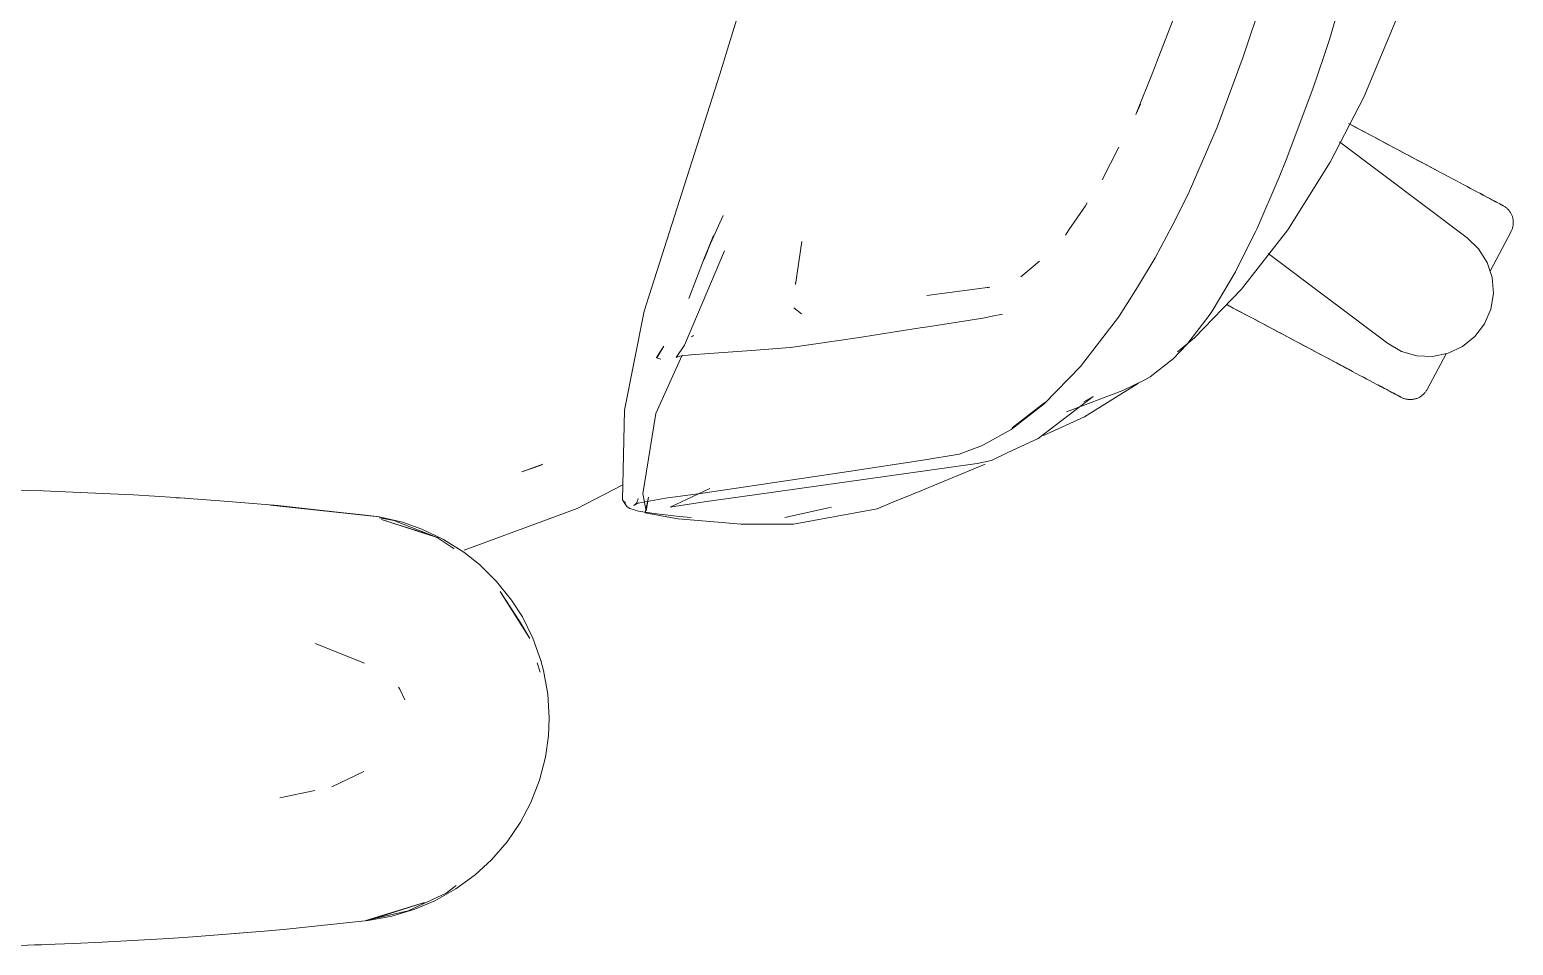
# Model space of a CAD drawing. Header units: millimetres. Extents: x 79795 to 317870, y -36033 to 97293.
# Drawn here: x 176546.5 to 176860.9, y 10111.4 to 10305.5 of the extents above; entities that cross this region are included whole.
import ezdxf

# ---------------------------------------------------------------- set-up
doc = ezdxf.new("R2010")
doc.units = ezdxf.units.MM
doc.header["$MEASUREMENT"] = 0
doc.layers.add('G-IMPT', color=8, linetype='CONTINUOUS', lineweight=9)
doc.layers.add('I-FURN', color=8, linetype='CONTINUOUS', lineweight=9)

msp = doc.modelspace()

# ---------------------------------------------------------------- linework, layer by layer
at = {"layer": 'G-IMPT'}
for p, q in [((176821.91, 10303.42), (176830.85, 10334.25)), ((176701.89, 10326.06), (176692.71, 10296.09)), ((176792.01, 10316.03), (176785.3, 10298.58)), ((176803.6, 10299.77), (176808.61, 10314.69)), ((176836.7, 10309.17), (176829.18, 10291.2)), ((176821.91, 10303.42), (176820.71, 10299.82)), ((176785.3, 10298.58), (176784.64, 10296.85)), ((176803.6, 10299.77), (176798.14, 10284.89)), ((176818.37, 10293), (176820.71, 10299.82)), ((176692.71, 10296.09), (176676.72, 10245.84)), ((176784.64, 10296.85), (176780.91, 10287.53)), ((176818.37, 10293), (176812.77, 10277.92)), ((176780.91, 10287.53), (176781.91, 10289.77)), ((176829.18, 10291.2), (176822.09, 10277.42)), ((176798.14, 10284.89), (176791.97, 10270.67)), ((176773.74, 10273.69), (176777.28, 10280.66)), ((176811.29, 10274.24), (176812.77, 10277.92)), ((176822.09, 10277.42), (176813.12, 10263.13)), ((176806.52, 10263.28), (176811.29, 10274.24)), ((176788.58, 10263.94), (176791.97, 10270.67)), ((176766.71, 10263.08), (176770.21, 10268.22)), ((176770.21, 10268.22), (176770.6, 10268.8)), ((176690.42, 10259.41), (176693.47, 10266.12)), ((176788.58, 10263.94), (176785.01, 10257.15)), ((176689.39, 10256.82), (176691.42, 10261.94)), ((176691.42, 10261.93), (176689.39, 10256.82)), ((176689.4, 10257.03), (176691.42, 10261.93)), ((176766.71, 10263.08), (176765.96, 10261.98)), ((176802.3, 10254.83), (176806.3, 10262.84)), ((176813.12, 10263.13), (176803.31, 10250.53)), ((176806.52, 10263.28), (176806.3, 10262.84)), ((176685.26, 10238.69), (176693.7, 10258.67)), ((176708.75, 10251.5), (176710.15, 10260.66)), ((176689.4, 10257.03), (176686.15, 10248.56)), ((176760.44, 10256.45), (176756.53, 10253.11)), ((176781.24, 10250.92), (176785.01, 10257.15)), ((176802.3, 10254.83), (176801.99, 10254.23)), ((176708.75, 10251.5), (176708.8, 10251.85)), ((176801.99, 10254.23), (176797.26, 10246.23)), ((176736.59, 10249.17), (176749.94, 10250.95)), ((176749.94, 10250.95), (176749.47, 10250.81)), ((176781.24, 10250.92), (176777.36, 10244.82)), ((176793.35, 10240.23), (176803.31, 10250.53)), ((176672.53, 10224.89), (176676.72, 10245.84)), ((176708.4, 10246.55), (176710.04, 10245.27)), ((176752.63, 10245.25), (176750.46, 10244.79)), ((176796.4, 10244.94), (176797.26, 10246.23)), ((176721.81, 10240.2), (176735.17, 10242.32)), ((176735.17, 10242.32), (176735.68, 10242.4)), ((176736.29, 10242.49), (176735.68, 10242.4)), ((176736.29, 10242.49), (176748.01, 10244.3)), ((176748.01, 10244.3), (176748.48, 10244.37)), ((176750.46, 10244.79), (176748.48, 10244.37)), ((176769.17, 10234.13), (176777.19, 10244.57)), ((176777.36, 10244.82), (176777.19, 10244.57)), ((176791.68, 10238.81), (176796.4, 10244.94)), ((176686.71, 10240.41), (176687.15, 10240.68)), ((176721.81, 10240.2), (176707.74, 10238.17)), ((176788.79, 10235.79), (176791.68, 10238.81)), ((176793.35, 10240.23), (176789.68, 10237.23)), ((176679.16, 10224.19), (176684.77, 10236.54)), ((176679.3, 10236.02), (176680.89, 10238.48)), ((176679.3, 10236.02), (176679.36, 10236)), ((176680.89, 10238.48), (176679.36, 10236)), ((176679.36, 10236), (176680.85, 10238.47)), ((176680.23, 10235.72), (176679.36, 10236)), ((176683.5, 10236.02), (176685.26, 10238.69)), ((176684.22, 10236.31), (176683.5, 10236.02)), ((176684.22, 10236.31), (176684.24, 10236.31)), ((176686.62, 10236.61), (176684.24, 10236.31)), ((176686.62, 10236.61), (176686.7, 10236.61)), ((176690.57, 10236.91), (176686.7, 10236.61)), ((176698.43, 10237.47), (176690.57, 10236.91)), ((176699.42, 10237.54), (176698.43, 10237.47)), ((176707.66, 10238.16), (176699.42, 10237.54)), ((176707.66, 10238.16), (176707.74, 10238.17)), ((176783.92, 10231.93), (176788.79, 10235.79)), ((176769.17, 10234.13), (176761.43, 10226.23)), ((176769.98, 10223.5), (176781.43, 10230.62)), ((176780.35, 10230.14), (176778.12, 10229.07)), ((176782.79, 10231.31), (176780.35, 10230.14)), ((176783.92, 10231.93), (176782.79, 10231.31)), ((176754.47, 10220.81), (176761.43, 10226.23)), ((176761.64, 10226.54), (176754.69, 10221.14)), ((176761.64, 10226.54), (176758.07, 10223.73)), ((176771.87, 10227.79), (176760.17, 10218.85)), ((176766.22, 10224.56), (176778.12, 10229.07)), ((176771.87, 10227.79), (176769.84, 10226.63)), ((176672.53, 10224.89), (176672.14, 10205.9)), ((176679.16, 10224.19), (176676.44, 10207.14)), ((176754.69, 10221.14), (176758.07, 10223.73)), ((176761.35, 10219.52), (176769.98, 10223.5)), ((176754.47, 10220.81), (176748.63, 10217.52)), ((176743.42, 10215.56), (176748.21, 10217.31)), ((176748.63, 10217.52), (176748.21, 10217.31)), ((176753.65, 10215.81), (176760.17, 10218.85)), ((176700.07, 10206.92), (176747.29, 10213.59)), ((176719.98, 10211.86), (176735.75, 10214.26)), ((176743.42, 10215.56), (176735.75, 10214.26)), ((176747.29, 10213.59), (176750.28, 10214.24)), ((176753.65, 10215.81), (176750.28, 10214.24)), ((176655.27, 10213.43), (176650.8, 10211.8)), ((176650.8, 10211.8), (176654.68, 10213.17)), ((176655.27, 10213.43), (176654.68, 10213.17)), ((176689.11, 10207.31), (176719.98, 10211.86)), ((176748.95, 10213.43), (176733.27, 10206.96)), ((176537.04, 10208.05), (176549.35, 10207.76)), ((176557.23, 10207.46), (176549.35, 10207.76)), ((176557.23, 10207.46), (176568.54, 10206.92)), ((176672.21, 10209.09), (176664.3, 10204.95)), ((176681.26, 10206.2), (176689.11, 10207.31)), ((176682.23, 10204.29), (176690.63, 10208.28)), ((176577.41, 10206.36), (176568.54, 10206.92)), ((176577.41, 10206.36), (176587.69, 10205.63)), ((176579.45, 10206.23), (176577.55, 10206.32)), ((176579.45, 10206.23), (176580.87, 10206.09)), ((176599.09, 10204.65), (176587.69, 10205.63)), ((176620.53, 10202.3), (176597.57, 10204.75)), ((176597.57, 10204.75), (176617.71, 10202.63)), ((176620.53, 10202.3), (176599.09, 10204.65)), ((176664.3, 10204.95), (176662.54, 10204.03)), ((176672.14, 10205.9), (176672.75, 10204.87)), ((176672.62, 10205.49), (176672.75, 10204.87)), ((176672.62, 10205.49), (176672.73, 10204.94)), ((176672.75, 10204.87), (176672.73, 10204.94)), ((176673.12, 10204.37), (176672.75, 10204.87)), ((176673.66, 10204.05), (176673.12, 10204.37)), ((176675.61, 10205.26), (176674.51, 10204.7)), ((176675.01, 10205.09), (176674.51, 10204.7)), ((176674.99, 10205.09), (176681.26, 10206.2)), ((176675.61, 10205.26), (176674.99, 10205.09)), ((176675.01, 10205.09), (176675.33, 10205.63)), ((176675.41, 10206.13), (176675.33, 10205.63)), ((176677.13, 10203.56), (176676.44, 10207.14)), ((176677.62, 10206.43), (176676.89, 10203.15)), ((176677.62, 10206.43), (176677.13, 10203.56)), ((176682.23, 10204.29), (176683.09, 10204.43)), ((176688.11, 10205.26), (176683.09, 10204.43)), ((176688.11, 10205.26), (176689.41, 10205.48)), ((176700.07, 10206.92), (176689.41, 10205.48)), ((176706.49, 10202.15), (176715.79, 10204.19)), ((176715.79, 10204.19), (176716.37, 10204.34)), ((176726.05, 10203.97), (176729.91, 10205.57)), ((176733.27, 10206.96), (176729.91, 10205.57)), ((176620.53, 10202.3), (176617.71, 10202.63)), ((176620.53, 10202.3), (176625.49, 10201.14)), ((176620.6, 10202.08), (176623.66, 10201.5)), ((176632.88, 10197.9), (176621.03, 10201.71)), ((176630.17, 10198.8), (176621.03, 10201.71)), ((176623.66, 10201.5), (176632.88, 10197.9)), ((176629.62, 10199.69), (176625.49, 10201.14)), ((176638.57, 10195.23), (176656.57, 10201.84)), ((176656.57, 10201.84), (176662.54, 10204.03)), ((176673.66, 10204.05), (176675.52, 10203.5)), ((176678.8, 10202.97), (176675.52, 10203.5)), ((176679.21, 10202.71), (176676.89, 10203.15)), ((176678.8, 10202.97), (176679.42, 10202.89)), ((176683.46, 10201.9), (176679.21, 10202.71)), ((176679.42, 10202.89), (176684.1, 10202.37)), ((176683.93, 10201.85), (176683.46, 10201.9)), ((176683.93, 10201.85), (176693.26, 10201.05)), ((176684.1, 10202.37), (176686.69, 10202.16)), ((176693.26, 10201.05), (176697.21, 10200.71)), ((176708.35, 10200.74), (176726.05, 10203.97)), ((176634.2, 10197.5), (176629.62, 10199.69)), ((176632.88, 10197.9), (176630.17, 10198.8)), ((176632.88, 10197.9), (176636.46, 10195.47)), ((176701.38, 10200.71), (176697.21, 10200.71)), ((176708.35, 10200.74), (176701.38, 10200.71)), ((176634.2, 10197.5), (176638.53, 10194.77)), ((176641.84, 10192.15), (176638.53, 10194.77)), ((176645.44, 10188.6), (176641.84, 10192.15)), ((176645.44, 10188.6), (176648.63, 10184.63)), ((176652.49, 10176.47), (176646.17, 10186.42)), ((176650.33, 10180.15), (176646.17, 10186.42)), ((176650.9, 10181.08), (176648.63, 10184.63)), ((176652.49, 10176.47), (176650.33, 10180.15)), ((176653.14, 10176.57), (176650.9, 10181.08)), ((176653.14, 10176.57), (176654.85, 10171.8)), ((176607.01, 10175.4), (176617.43, 10171.25)), ((176654.05, 10171.36), (176654.67, 10169.33)), ((176655.41, 10169.67), (176654.85, 10171.8)), ((176656.29, 10164.72), (176655.41, 10169.67)), ((176624.96, 10165.73), (176624.66, 10166.18)), ((176625.97, 10163.5), (176624.96, 10165.73)), ((176656.59, 10159.68), (176656.29, 10164.72)), ((176656.59, 10159.68), (176656.42, 10155.83)), ((176655.77, 10151.32), (176656.42, 10155.83)), ((176655.77, 10151.32), (176654.51, 10146.45)), ((176617.34, 10148.3), (176610.56, 10145.03)), ((176652.67, 10141.74), (176654.51, 10146.45)), ((176599.51, 10142.7), (176606.94, 10144.27)), ((176650.48, 10137.58), (176652.67, 10141.74)), ((176650.48, 10137.58), (176647.65, 10133.41)), ((176647.65, 10133.41), (176644.33, 10129.57)), ((176640.89, 10126.41), (176644.33, 10129.57)), ((176640.89, 10126.41), (176636.81, 10123.41)), ((176626.68, 10118.77), (176634.74, 10122.51)), ((176632.37, 10120.9), (176636.81, 10123.41)), ((176636.85, 10124.1), (176634.74, 10122.51)), ((176617.71, 10116.73), (176630.17, 10120.56)), ((176630.17, 10120.56), (176621.03, 10117.64)), ((176632.37, 10120.9), (176628.13, 10119.09)), ((176600.3, 10114.82), (176618.22, 10116.73)), ((176617.71, 10116.73), (176621.03, 10117.64)), ((176618.22, 10116.73), (176623.27, 10117.62)), ((176626.68, 10118.77), (176618.28, 10116.86)), ((176628.13, 10119.09), (176623.27, 10117.62)), ((176581.11, 10113.23), (176576.02, 10112.9)), ((176581.11, 10113.23), (176596.17, 10114.48)), ((176589.29, 10113.88), (176590.97, 10114.05)), ((176596.17, 10114.48), (176600.3, 10114.82)), ((176555.86, 10111.84), (176544.1, 10111.45)), ((176549.04, 10111.59), (176547.54, 10111.57)), ((176550.97, 10111.7), (176549.04, 10111.59)), ((176555.86, 10111.84), (176561.88, 10112.09)), ((176576.02, 10112.9), (176561.88, 10112.09))]:
    msp.add_line(p, q, dxfattribs=at)
at = {"layer": 'I-FURN'}
for p, q in [((176826.91, 10285.14), (176825.95, 10285.65)), ((176826.39, 10285.41), (176827.36, 10284.9)), ((176827.88, 10284.62), (176826.91, 10285.14)), ((176827.36, 10284.9), (176828.34, 10284.38)), ((176828.87, 10284.09), (176827.88, 10284.62)), ((176828.34, 10284.38), (176829.32, 10283.85)), ((176829.86, 10283.57), (176828.87, 10284.09)), ((176829.32, 10283.85), (176830.32, 10283.32)), ((176830.86, 10283.04), (176829.86, 10283.57)), ((176830.32, 10283.32), (176831.32, 10282.79)), ((176831.86, 10282.51), (176830.86, 10283.04)), ((176831.32, 10282.79), (176832.32, 10282.26)), ((176824.02, 10281.79), (176851.08, 10261.4)), ((176832.86, 10281.97), (176831.86, 10282.51)), ((176832.32, 10282.26), (176833.32, 10281.73)), ((176833.87, 10281.44), (176832.86, 10281.97)), ((176833.32, 10281.73), (176834.33, 10281.19)), ((176834.87, 10280.9), (176833.87, 10281.44)), ((176834.33, 10281.19), (176835.33, 10280.66)), ((176835.87, 10280.37), (176834.87, 10280.9)), ((176835.33, 10280.66), (176836.33, 10280.12)), ((176836.87, 10279.84), (176835.87, 10280.37)), ((176836.33, 10280.12), (176837.33, 10279.59)), ((176837.87, 10279.31), (176836.87, 10279.84)), ((176837.33, 10279.59), (176838.32, 10279.07)), ((176838.85, 10278.78), (176837.87, 10279.31)), ((176838.32, 10279.07), (176839.31, 10278.54)), ((176839.83, 10278.26), (176838.85, 10278.78)), ((176839.31, 10278.54), (176840.28, 10278.03)), ((176840.8, 10277.75), (176839.83, 10278.26)), ((176840.28, 10278.03), (176841.24, 10277.51)), ((176841.76, 10277.24), (176840.8, 10277.75)), ((176841.24, 10277.51), (176842.2, 10277.01)), ((176842.7, 10276.74), (176841.76, 10277.24)), ((176842.2, 10277.01), (176843.13, 10276.51)), ((176843.63, 10276.24), (176842.7, 10276.74)), ((176843.13, 10276.51), (176844.06, 10276.02)), ((176844.55, 10275.76), (176843.63, 10276.24)), ((176844.06, 10276.02), (176844.96, 10275.54)), ((176845.44, 10275.28), (176844.55, 10275.76)), ((176846.32, 10274.81), (176845.44, 10275.28)), ((176847.18, 10274.36), (176846.32, 10274.81)), ((176848.01, 10273.92), (176847.18, 10274.36)), ((176848.82, 10273.48), (176848.01, 10273.92)), ((176849.61, 10273.07), (176848.82, 10273.48)), ((176850.37, 10272.66), (176849.61, 10273.07)), ((176851.11, 10272.27), (176850.37, 10272.66)), ((176851.82, 10271.89), (176851.11, 10272.27)), ((176852.49, 10271.53), (176851.82, 10271.89)), ((176853.14, 10271.19), (176852.49, 10271.53)), ((176853.76, 10270.86), (176853.14, 10271.19)), ((176854.34, 10270.55), (176853.76, 10270.86)), ((176854.03, 10270.72), (176854.6, 10270.41)), ((176854.89, 10270.26), (176854.34, 10270.55)), ((176854.6, 10270.41), (176855.13, 10270.13)), ((176855.41, 10269.98), (176854.89, 10270.26)), ((176855.13, 10270.13), (176855.64, 10269.86)), ((176855.89, 10269.73), (176855.41, 10269.98)), ((176855.64, 10269.86), (176856.1, 10269.61)), ((176856.34, 10269.49), (176855.89, 10269.73)), ((176856.1, 10269.61), (176856.53, 10269.39)), ((176856.75, 10269.27), (176856.34, 10269.49)), ((176856.53, 10269.39), (176856.92, 10269.18)), ((176857.12, 10269.07), (176856.75, 10269.27)), ((176856.92, 10269.18), (176857.28, 10268.99)), ((176857.46, 10268.89), (176857.12, 10269.07)), ((176857.28, 10268.99), (176857.6, 10268.82)), ((176857.75, 10268.74), (176857.46, 10268.89)), ((176857.6, 10268.82), (176857.88, 10268.67)), ((176858.01, 10268.6), (176857.75, 10268.74)), ((176857.88, 10268.67), (176858.12, 10268.54)), ((176858.23, 10268.48), (176858.01, 10268.6)), ((176858.12, 10268.54), (176858.32, 10268.44)), ((176858.41, 10268.39), (176858.23, 10268.48)), ((176858.32, 10268.44), (176858.48, 10268.35)), ((176858.55, 10268.31), (176858.41, 10268.39)), ((176858.48, 10268.35), (176858.6, 10268.28)), ((176858.65, 10268.26), (176858.55, 10268.31)), ((176858.6, 10268.28), (176858.68, 10268.24)), ((176858.71, 10268.23), (176858.65, 10268.26)), ((176858.68, 10268.24), (176858.73, 10268.22)), ((176858.73, 10268.22), (176858.71, 10268.23)), ((176858.73, 10268.22), (176858.87, 10268.14)), ((176858.73, 10268.22), (176858.73, 10268.22)), ((176858.87, 10268.14), (176859.01, 10268.05)), ((176859.01, 10268.05), (176859.14, 10267.96)), ((176859.14, 10267.96), (176859.27, 10267.87)), ((176859.27, 10267.87), (176859.4, 10267.77)), ((176859.4, 10267.77), (176859.52, 10267.66)), ((176859.52, 10267.66), (176859.64, 10267.55)), ((176859.64, 10267.55), (176859.76, 10267.44)), ((176859.76, 10267.44), (176859.86, 10267.32)), ((176859.86, 10267.32), (176859.97, 10267.2)), ((176859.97, 10267.2), (176860.07, 10267.07)), ((176860.07, 10267.07), (176860.16, 10266.94)), ((176860.16, 10266.94), (176860.25, 10266.8)), ((176860.25, 10266.8), (176860.33, 10266.67)), ((176860.33, 10266.67), (176860.41, 10266.53)), ((176860.41, 10266.53), (176860.48, 10266.38)), ((176860.48, 10266.38), (176860.55, 10266.23)), ((176860.55, 10266.23), (176860.61, 10266.08)), ((176860.61, 10266.08), (176860.66, 10265.93)), ((176860.66, 10265.93), (176860.71, 10265.78)), ((176860.71, 10265.78), (176860.75, 10265.62)), ((176860.75, 10265.62), (176860.79, 10265.47)), ((176860.79, 10263.86), (176860.76, 10263.71)), ((176860.79, 10265.47), (176860.82, 10265.31)), ((176860.82, 10264.02), (176860.79, 10263.86)), ((176860.82, 10265.31), (176860.84, 10265.15)), ((176860.84, 10264.18), (176860.82, 10264.02)), ((176860.84, 10265.15), (176860.86, 10264.99)), ((176860.86, 10264.34), (176860.84, 10264.18)), ((176860.86, 10264.99), (176860.87, 10264.83)), ((176860.87, 10264.5), (176860.86, 10264.34)), ((176860.87, 10264.83), (176860.87, 10264.67)), ((176860.87, 10264.67), (176860.87, 10264.5)), ((176851.08, 10261.4), (176853.51, 10259.06)), ((176855.93, 10254.36), (176860.4, 10262.76)), ((176860.42, 10262.8), (176860.4, 10262.76)), ((176860.49, 10262.95), (176860.42, 10262.8)), ((176860.56, 10263.1), (176860.49, 10262.95)), ((176860.61, 10263.24), (176860.56, 10263.1)), ((176860.67, 10263.4), (176860.61, 10263.24)), ((176860.72, 10263.55), (176860.67, 10263.4)), ((176860.76, 10263.71), (176860.72, 10263.55)), ((176834.24, 10239.05), (176808.93, 10258.12)), ((176853.51, 10259.06), (176855.31, 10256.2)), ((176855.31, 10256.2), (176856.38, 10253)), ((176856.38, 10253), (176856.64, 10249.64)), ((176856.64, 10249.64), (176856.1, 10246.31)), ((176800.15, 10247.27), (176801.05, 10246.79)), ((176801.54, 10246.53), (176800.63, 10247.01)), ((176801.05, 10246.79), (176801.96, 10246.3)), ((176802.46, 10246.04), (176801.54, 10246.53)), ((176801.96, 10246.3), (176802.89, 10245.81)), ((176803.4, 10245.54), (176802.46, 10246.04)), ((176802.89, 10245.81), (176803.83, 10245.31)), ((176804.35, 10245.03), (176803.4, 10245.54)), ((176803.83, 10245.31), (176804.79, 10244.8)), ((176805.31, 10244.52), (176804.35, 10245.03)), ((176856.1, 10246.31), (176854.77, 10243.21)), ((176804.79, 10244.8), (176805.76, 10244.28)), ((176806.29, 10244), (176805.31, 10244.52)), ((176805.76, 10244.28), (176806.74, 10243.76)), ((176807.27, 10243.48), (176806.29, 10244)), ((176806.74, 10243.76), (176807.73, 10243.24)), ((176808.26, 10242.95), (176807.27, 10243.48)), ((176807.73, 10243.24), (176808.72, 10242.71)), ((176809.26, 10242.42), (176808.26, 10242.95)), ((176808.72, 10242.71), (176809.72, 10242.18)), ((176810.26, 10241.89), (176809.26, 10242.42)), ((176809.72, 10242.18), (176810.72, 10241.64)), ((176811.27, 10241.36), (176810.26, 10241.89)), ((176854.77, 10243.21), (176852.74, 10240.51)), ((176810.72, 10241.64), (176811.73, 10241.11)), ((176812.27, 10240.82), (176811.27, 10241.36)), ((176811.73, 10241.11), (176812.73, 10240.58)), ((176813.28, 10240.29), (176812.27, 10240.82)), ((176812.73, 10240.58), (176813.74, 10240.04)), ((176814.28, 10239.75), (176813.28, 10240.29)), ((176813.74, 10240.04), (176814.74, 10239.51)), ((176815.28, 10239.22), (176814.28, 10239.75)), ((176814.74, 10239.51), (176815.74, 10238.98)), ((176816.27, 10238.69), (176815.28, 10239.22)), ((176815.74, 10238.98), (176816.73, 10238.45)), ((176837.16, 10237.35), (176834.24, 10239.05)), ((176852.74, 10240.51), (176850.13, 10238.38)), ((176817.26, 10238.17), (176816.27, 10238.69)), ((176816.73, 10238.45), (176817.71, 10237.93)), ((176818.24, 10237.65), (176817.26, 10238.17)), ((176817.71, 10237.93), (176818.68, 10237.41)), ((176819.21, 10237.13), (176818.24, 10237.65)), ((176818.68, 10237.41), (176819.65, 10236.9)), ((176820.16, 10236.62), (176819.21, 10237.13)), ((176819.65, 10236.9), (176820.6, 10236.39)), ((176821.11, 10236.12), (176820.16, 10236.62)), ((176820.6, 10236.39), (176821.54, 10235.89)), ((176822.04, 10235.63), (176821.11, 10236.12)), ((176821.54, 10235.89), (176822.46, 10235.4)), ((176822.95, 10235.14), (176822.04, 10235.63)), ((176840.4, 10236.41), (176837.16, 10237.35)), ((176843.77, 10236.27), (176840.4, 10236.41)), ((176842.59, 10229.27), (176846.62, 10236.85)), ((176847.08, 10236.94), (176843.77, 10236.27)), ((176850.13, 10238.38), (176847.08, 10236.94)), ((176822.46, 10235.4), (176823.37, 10234.92)), ((176823.85, 10234.67), (176822.95, 10235.14)), ((176823.37, 10234.92), (176824.25, 10234.45)), ((176824.72, 10234.2), (176823.85, 10234.67)), ((176824.25, 10234.45), (176825.12, 10233.99)), ((176825.58, 10233.74), (176824.72, 10234.2)), ((176825.12, 10233.99), (176825.97, 10233.54)), ((176826.42, 10233.3), (176825.58, 10233.74)), ((176825.97, 10233.54), (176826.79, 10233.1)), ((176826.79, 10233.1), (176827.59, 10232.67)), ((176827.59, 10232.67), (176828.37, 10232.26)), ((176828.37, 10232.26), (176829.12, 10231.86)), ((176829.12, 10231.86), (176829.84, 10231.48)), ((176829.84, 10231.48), (176830.54, 10231.11)), ((176830.54, 10231.11), (176831.2, 10230.76)), ((176831.2, 10230.76), (176831.83, 10230.42)), ((176831.83, 10230.42), (176832.43, 10230.1)), ((176832.75, 10229.93), (176832.16, 10230.24)), ((176832.43, 10230.1), (176833, 10229.8)), ((176833.3, 10229.64), (176832.75, 10229.93)), ((176833, 10229.8), (176833.54, 10229.51)), ((176833.81, 10229.37), (176833.3, 10229.64)), ((176833.54, 10229.51), (176834.04, 10229.25)), ((176834.3, 10229.11), (176833.81, 10229.37)), ((176834.04, 10229.25), (176834.51, 10229)), ((176834.74, 10228.87), (176834.3, 10229.11)), ((176834.51, 10229), (176834.94, 10228.77)), ((176835.15, 10228.65), (176834.74, 10228.87)), ((176834.94, 10228.77), (176835.33, 10228.56)), ((176835.53, 10228.46), (176835.15, 10228.65)), ((176835.33, 10228.56), (176835.68, 10228.37)), ((176835.86, 10228.28), (176835.53, 10228.46)), ((176835.68, 10228.37), (176836, 10228.2)), ((176836.16, 10228.12), (176835.86, 10228.28)), ((176836, 10228.2), (176836.28, 10228.05)), ((176836.42, 10227.98), (176836.16, 10228.12)), ((176836.28, 10228.05), (176836.52, 10227.93)), ((176836.64, 10227.87), (176836.42, 10227.98)), ((176836.52, 10227.93), (176836.72, 10227.82)), ((176836.82, 10227.77), (176836.64, 10227.87)), ((176836.72, 10227.82), (176836.88, 10227.73)), ((176836.96, 10227.7), (176836.82, 10227.77)), ((176836.88, 10227.73), (176837.01, 10227.67)), ((176837.06, 10227.64), (176836.96, 10227.7)), ((176837.01, 10227.67), (176837.09, 10227.63)), ((176837.12, 10227.61), (176837.06, 10227.64)), ((176837.09, 10227.63), (176837.13, 10227.6)), ((176837.14, 10227.6), (176837.12, 10227.61)), ((176837.13, 10227.6), (176837.14, 10227.6)), ((176837.17, 10227.58), (176837.14, 10227.6)), ((176837.32, 10227.51), (176837.17, 10227.58)), ((176837.47, 10227.44), (176837.32, 10227.51)), ((176837.62, 10227.38), (176837.47, 10227.44)), ((176837.77, 10227.33), (176837.62, 10227.38)), ((176837.92, 10227.28), (176837.77, 10227.33)), ((176838.08, 10227.24), (176837.92, 10227.28)), ((176838.24, 10227.21), (176838.08, 10227.24)), ((176838.39, 10227.18), (176838.24, 10227.21)), ((176838.55, 10227.16), (176838.39, 10227.18)), ((176838.71, 10227.14), (176838.55, 10227.16)), ((176838.88, 10227.13), (176838.71, 10227.14)), ((176839.04, 10227.13), (176838.88, 10227.13)), ((176839.2, 10227.13), (176839.04, 10227.13)), ((176839.36, 10227.14), (176839.2, 10227.13)), ((176839.52, 10227.16), (176839.36, 10227.14)), ((176839.68, 10227.18), (176839.52, 10227.16)), ((176839.84, 10227.21), (176839.68, 10227.18)), ((176839.99, 10227.25), (176839.84, 10227.21)), ((176840.15, 10227.29), (176839.99, 10227.25)), ((176840.3, 10227.34), (176840.15, 10227.29)), ((176840.46, 10227.39), (176840.3, 10227.34)), ((176840.61, 10227.45), (176840.46, 10227.39)), ((176840.75, 10227.52), (176840.61, 10227.45)), ((176840.9, 10227.59), (176840.75, 10227.52)), ((176841.04, 10227.66), (176840.9, 10227.59)), ((176841.18, 10227.75), (176841.04, 10227.66)), ((176841.31, 10227.84), (176841.18, 10227.75)), ((176841.44, 10227.93), (176841.31, 10227.84)), ((176841.57, 10228.03), (176841.44, 10227.93)), ((176841.69, 10228.13), (176841.57, 10228.03)), ((176841.81, 10228.24), (176841.69, 10228.13)), ((176841.93, 10228.36), (176841.81, 10228.24)), ((176842.04, 10228.47), (176841.93, 10228.36)), ((176842.14, 10228.6), (176842.04, 10228.47)), ((176842.24, 10228.72), (176842.14, 10228.6)), ((176842.33, 10228.85), (176842.24, 10228.72)), ((176842.42, 10228.99), (176842.33, 10228.85)), ((176842.51, 10229.13), (176842.42, 10228.99)), ((176842.59, 10229.27), (176842.51, 10229.13))]:
    msp.add_line(p, q, dxfattribs=at)

doc.saveas('drawing.dxf')
